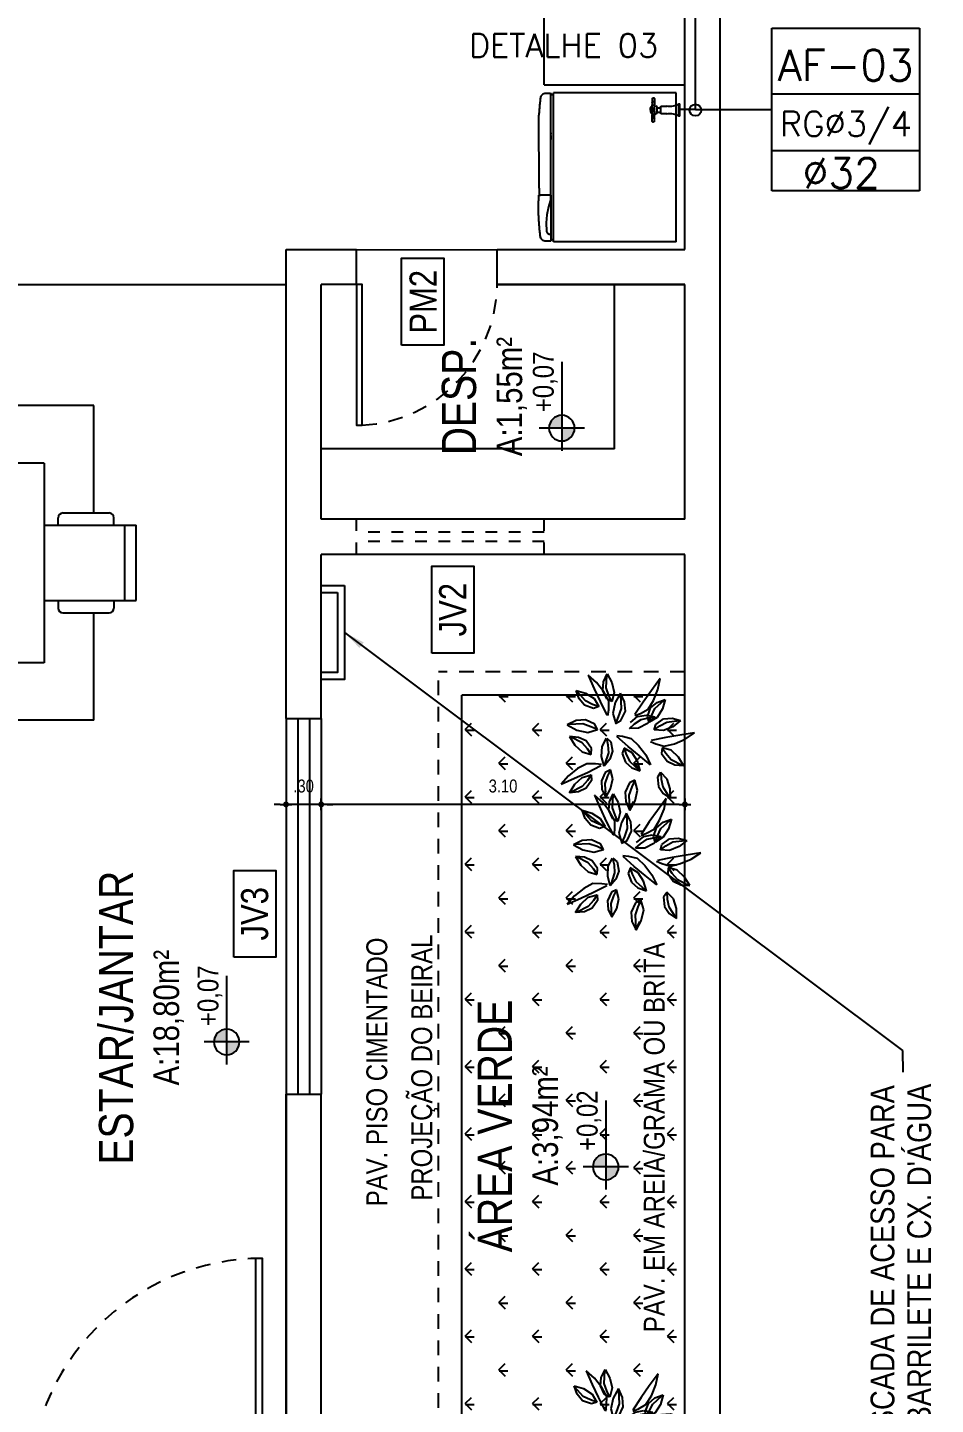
# Model space of a CAD drawing. Header units: millimetres. Extents: x 3923 to 4007, y 744 to 863.
# Drawn here: x 3942.11 to 3949.85, y 838.17 to 849.91 of the extents above; entities that cross this region are included whole.
import ezdxf
from ezdxf.enums import TextEntityAlignment as Align

# ---------------------------------------------------------------- set-up
doc = ezdxf.new("R2010")
doc.units = ezdxf.units.MM
doc.linetypes.add('HIDDEN2', pattern=[0.1875, 0.125, -0.0625])
for name, color, linetype in [('-HIDRO', 8, 'Continuous'), ('A-PEN-B', 5, 'Continuous'), ('AF', 5, 'Continuous'), ('COTA', 7, 'Continuous'), ('COTAS01', 7, 'Continuous'), ('Diametro', 2, 'Continuous'), ('DIVERSOS', 1, 'Continuous'), ('E-txt-g', 3, 'Continuous'), ('HIDRO 01', 4, 'Continuous'), ('LAY-OUT03', 6, 'Continuous'), ('LAY-OUT04', 4, 'Continuous'), ('Prumadas_L', 1, 'Continuous'), ('Prumadas_Q', 3, 'Continuous'), ('Prumadas_T', 2, 'Continuous')]:
    doc.layers.add(name, color=color, linetype=linetype)
doc.layers.add('E-Txt-W', color=7, linetype='Continuous', lineweight=20)
doc.styles.add('F2', font='ARIALN.TTF')
doc.styles.add('REG60', font='romans.shx', dxfattribs={"width": 0.8, "height": 0.15})
doc.styles.add('REG80', font='romans.shx', dxfattribs={"width": 0.8, "height": 0.2})
doc.styles.add('ROMANS', font='romans__.ttf', dxfattribs={"height": 0.1})
doc.styles.get("Standard").update_dxf_attribs({"font": 'arial.ttf'})
doc.dimstyles.new('ARQUITETURA', dxfattribs={"dimtxt": 0.11, "dimasz": 0.05, "dimexe": 0.1, "dimexo": 0, "dimgap": 0.1, "dimtad": 1, "dimzin": 5, "dimdsep": 46, "dimtxsty": 'F2', "dimblk": 'COTA', "dimcen": 0, "dimse1": 1, "dimse2": 1, "dimadec": 0, "dimazin": 0, "dimtfac": 2, "dimtix": 1, "dimtmove": 2, "dimatfit": 3, "dimldrblk": 'COTA', "dimfxl": 1, "dimtolj": 1, "dimtzin": 5, "dimarcsym": 0})
doc.dimstyles.get("Standard").update_dxf_attribs({"dimtxt": 0.18, "dimasz": 0.18, "dimexe": 0.18, "dimexo": 0.0625, "dimgap": 0.09, "dimtad": 0, "dimtih": 1, "dimtoh": 1, "dimdec": 4, "dimzin": 0, "dimdsep": 46, "dimtxsty": 'Standard', "dimcen": 0.09, "dimadec": 0, "dimazin": 0, "dimtfac": 1, "dimtdec": 4, "dimtofl": 0, "dimtmove": 0, "dimatfit": 3, "dimfxl": 1, "dimtolj": 1, "dimtzin": 0, "dimarcsym": 0})

# ---------------------------------------------------------------- blocks, each defined once
blk = doc.blocks.new('TXT-AMB75')
at = {"layer": 'E-txt-g', "style": 'REG80', "width": 0.8, "flags": 8}
blk.add_attdef('TXT', text='', height=0.2, dxfattribs=at).set_placement((0.0055, 0.2964), align=Align.CENTER)
at = {"layer": 'E-Txt-W', "style": 'REG60', "width": 0.8, "flags": 8}
blk.add_attdef('TXT', text='', height=0.15, dxfattribs=at).set_placement((0.0055, 0.0271), align=Align.CENTER)
blk = doc.blocks.new('GELAD-VS')
at = {"color": 8}
blk.add_line((-0.0958, -0.3127), (-0.0958, -0.3151), dxfattribs=at)
for points in [[(-0.2946, 0.2704), (0.3404, 0.2704)], [(-0.2946, 0.2704), (-0.2946, -0.2524)], [(0.3404, 0.2704), (0.3404, -0.2524)], [(-0.2946, -0.2524), (0.3404, -0.2524)], [(-0.2919, -0.2667), (-0.2919, -0.2864), (-0.2915, -0.2903), (-0.2907, -0.2942), (-0.2888, -0.2977), (-0.2861, -0.3011), (-0.2834, -0.3042), (-0.2799, -0.3062), (-0.276, -0.3077), (-0.2722, -0.3089), (-0.2687, -0.3093), (-0.2652, -0.3096), (-0.2613, -0.31), (-0.2578, -0.3104), (-0.254, -0.3108), (-0.2505, -0.3112), (-0.247, -0.3116), (-0.2432, -0.312), (-0.2397, -0.3124), (-0.2358, -0.3127), (-0.2323, -0.3131), (-0.2285, -0.3131), (-0.225, -0.3135), (-0.2211, -0.3139), (-0.2176, -0.3143), (-0.2138, -0.3147), (-0.2103, -0.3147), (-0.2064, -0.3151), (-0.2029, -0.3151), (-0.1991, -0.3154), (-0.1956, -0.3154), (-0.1917, -0.3158), (-0.1882, -0.3158), (-0.1844, -0.3158), (-0.1809, -0.3162), (-0.177, -0.3162), (-0.1735, -0.3162), (-0.1697, -0.3166), (-0.1662, -0.3166), (-0.1623, -0.3166), (-0.1588, -0.3166), (-0.155, -0.3166), (-0.1515, -0.3166), (-0.1476, -0.3166), (-0.1442, -0.3166), (-0.1403, -0.3166), (-0.1368, -0.3166), (-0.1329, -0.3166), (-0.1295, -0.3162), (-0.1256, -0.3162), (-0.1221, -0.3162), (-0.1182, -0.3158), (-0.1148, -0.3158), (-0.1109, -0.3158), (-0.1074, -0.3154), (-0.1039, -0.3154), (-0.1001, -0.3151), (-0.0958, -0.3151)], [(-0.2899, -0.2648), (-0.2899, -0.2648), (-0.2899, -0.2648), (-0.2899, -0.2648), (-0.2899, -0.2648), (-0.2899, -0.2648), (-0.2899, -0.2648), (-0.2907, -0.2648), (-0.2911, -0.2652), (-0.2915, -0.2659), (-0.2915, -0.2663), (-0.2915, -0.2663), (-0.2915, -0.2663), (-0.2915, -0.2663), (-0.2915, -0.2663), (-0.2915, -0.2667)], [(-0.1237, -0.2648), (-0.2899, -0.2648)], [(-0.2861, -0.2524), (-0.2861, -0.2648)], [(-0.2636, -0.2648), (-0.2636, -0.2648), (-0.2636, -0.2648), (-0.2636, -0.2648), (-0.2636, -0.2648), (-0.2636, -0.2648), (-0.2636, -0.2648), (-0.2636, -0.2648), (-0.2636, -0.2648)], [(-0.2617, -0.2667), (-0.2617, -0.2663), (-0.2621, -0.2663), (-0.2621, -0.2659), (-0.2621, -0.2659), (-0.2625, -0.2656), (-0.2625, -0.2656), (-0.2625, -0.2652), (-0.2629, -0.2652), (-0.2633, -0.2648), (-0.2633, -0.2648), (-0.2636, -0.2648), (-0.2636, -0.2648)], [(-0.2617, -0.2667), (-0.2617, -0.2687)], [(-0.249, -0.2826), (-0.2513, -0.2822), (-0.254, -0.2814), (-0.2563, -0.2799), (-0.2582, -0.2779), (-0.2598, -0.276), (-0.2609, -0.2737), (-0.2617, -0.271), (-0.2617, -0.2687)], [(-0.1124, -0.2648), (-0.1457, -0.2748), (-0.1797, -0.281), (-0.2145, -0.2837), (-0.249, -0.2826)], [(-0.1237, -0.2648), (-0.1221, -0.2648), (-0.1209, -0.2648), (-0.1194, -0.2648), (-0.119, -0.2648), (-0.1182, -0.2648)], [(-0.1209, -0.2648), (-0.1221, -0.2648)], [(-0.1182, -0.2648), (-0.1182, -0.2648)], [(-0.1124, -0.2648), (-0.1128, -0.2648), (-0.1128, -0.2648), (-0.1132, -0.2648), (-0.1136, -0.2648), (-0.114, -0.2648), (-0.1144, -0.2648), (-0.1148, -0.2648), (-0.1155, -0.2648), (-0.1163, -0.2648), (-0.1171, -0.2648), (-0.1182, -0.2648), (-0.1182, -0.2648)], [(-0.1182, -0.2648), (-0.1182, -0.2648)], [(-0.1124, -0.2648), (-0.0958, -0.2648)], [(-0.0966, -0.2648), (-0.1124, -0.2648), (-0.1124, -0.2648), (-0.1124, -0.2648), (-0.1124, -0.2648), (-0.1124, -0.2648)], [(-0.0966, -0.2648), (-0.0966, -0.2648), (-0.0966, -0.2648), (-0.0966, -0.2648), (-0.0966, -0.2648), (-0.0966, -0.2648), (-0.0966, -0.2648), (-0.0966, -0.2648), (-0.0966, -0.2648), (-0.0966, -0.2648), (-0.0966, -0.2648), (-0.0966, -0.2648), (-0.0966, -0.2648)], [(-0.0958, -0.2648), (0.3404, -0.2648)], [(-0.0958, -0.2648), (-0.0958, -0.2648), (-0.0958, -0.2648), (-0.0958, -0.2648), (-0.0958, -0.2659)], [(-0.0958, -0.2648), (-0.0958, -0.2659)], [(-0.0958, -0.2648), (-0.0958, -0.3093)], [(-0.0958, -0.2648), (-0.0958, -0.3139), (-0.0958, -0.3093)], [(-0.0958, -0.2659), (-0.0958, -0.3081)], [(-0.0958, -0.2675), (-0.0958, -0.2667)], [(-0.0656, -0.2648), (-0.0656, -0.2648), (-0.0656, -0.2648), (-0.0656, -0.2648), (-0.0656, -0.2648), (-0.0656, -0.2648), (-0.0656, -0.2648), (-0.0656, -0.2648), (-0.0656, -0.2648), (-0.0656, -0.2648), (-0.0656, -0.2648), (-0.0656, -0.2648), (-0.0656, -0.2648), (-0.0656, -0.2648), (-0.0656, -0.2648), (-0.0656, -0.2648), (-0.0656, -0.2648), (-0.0656, -0.2648), (-0.0656, -0.2648), (-0.0656, -0.2648), (-0.0656, -0.2648)], [(0.1583, -0.2648), (0.1416, -0.2648)], [(0.1424, -0.2648), (0.1583, -0.2648), (0.1583, -0.2648), (0.1583, -0.2648), (0.1583, -0.2648), (0.1583, -0.2648)], [(0.1583, -0.2648), (0.1583, -0.2648), (0.1587, -0.2648), (0.1587, -0.2648), (0.1594, -0.2648), (0.1598, -0.2648), (0.1602, -0.2648), (0.1606, -0.2648), (0.1614, -0.2648), (0.1621, -0.2648), (0.1629, -0.2648), (0.1637, -0.2648), (0.1641, -0.2648)], [(0.1641, -0.2648), (0.1641, -0.2648)], [(0.1641, -0.2648), (0.1641, -0.2648)], [(0.1691, -0.2648), (0.1679, -0.2648), (0.1668, -0.2648), (0.1652, -0.2648), (0.1648, -0.2648), (0.1641, -0.2648)], [(0.1668, -0.2648), (0.1679, -0.2648)], [(0.1691, -0.2648), (0.3358, -0.2648)], [(0.3095, -0.2648), (0.3095, -0.2648), (0.3095, -0.2648), (0.3095, -0.2648), (0.3095, -0.2648), (0.3095, -0.2648), (0.3095, -0.2648)], [(0.3377, -0.2864), (0.3373, -0.2903), (0.3362, -0.2942), (0.3346, -0.2977), (0.3319, -0.3011), (0.3288, -0.3042), (0.3253, -0.3062), (0.3219, -0.3077), (0.318, -0.3089)], [(0.3319, -0.2524), (0.3319, -0.2648)], [(0.3377, -0.2663), (0.3377, -0.2663), (0.3377, -0.2663), (0.3377, -0.2663), (0.3377, -0.2663), (0.3377, -0.2663), (0.3377, -0.2663), (0.3377, -0.2659), (0.3373, -0.2652), (0.3365, -0.2648), (0.3362, -0.2648), (0.3362, -0.2648), (0.3362, -0.2648), (0.3362, -0.2648), (0.3362, -0.2648), (0.3362, -0.2648)], [(0.3377, -0.2667), (0.3377, -0.2864)], [(-0.0958, -0.3081), (-0.0958, -0.3081), (-0.0958, -0.3085)], [(-0.0958, -0.3112), (-0.0958, -0.3108), (-0.0958, -0.3108), (-0.0958, -0.3108), (-0.0958, -0.3108), (-0.0958, -0.3104), (-0.0958, -0.3104), (-0.0958, -0.31), (-0.0958, -0.31), (-0.0958, -0.31), (-0.0958, -0.3096), (-0.0958, -0.3093), (-0.0958, -0.3089), (-0.0958, -0.3089), (-0.0958, -0.3085), (-0.0958, -0.3081)], [(-0.0958, -0.3093), (-0.0958, -0.3096)], [(-0.0958, -0.31), (-0.0958, -0.3108)], [(-0.0958, -0.3108), (-0.0958, -0.3112)], [(-0.0958, -0.3112), (-0.0958, -0.3139)], [(-0.0958, -0.312), (-0.0958, -0.3124)], [(-0.0958, -0.3127), (-0.0958, -0.3131)], [(-0.0796, -0.3143), (-0.0838, -0.3143), (-0.0958, -0.3139), (-0.0958, -0.3139)], [(-0.066, -0.3143), (-0.0711, -0.3143), (-0.0796, -0.3143)], [(-0.066, -0.3143), (0.245, -0.3154)], [(0.2194, -0.3162), (0.2194, -0.3162)], [(0.2267, -0.3162), (0.2267, -0.3162)], [(0.318, -0.3089), (0.3145, -0.3093), (0.311, -0.3096), (0.3072, -0.31), (0.3037, -0.3104), (0.2998, -0.3108), (0.2963, -0.3112), (0.2925, -0.3116), (0.289, -0.312), (0.2855, -0.3124), (0.2816, -0.3127), (0.2782, -0.3131), (0.2743, -0.3131), (0.2704, -0.3135), (0.2669, -0.3139), (0.2631, -0.3143), (0.2596, -0.3147), (0.2561, -0.3147), (0.2522, -0.3151), (0.2488, -0.3151), (0.245, -0.3154)]]:
    blk.add_lwpolyline(points, dxfattribs=at)
blk = doc.blocks.new('A$C118B4C87')
at = {"layer": 'COTAS01', "color": 8}
for p, q in [((0.7174, 1.4873), (0.1807, 1.4873)), ((0.1807, 1.0295), (0.1807, 1.4873)), ((1.4597, 1.4873), (1.1428, 1.4873)), ((2.4036, 1.4873), (1.8851, 1.4873)), ((2.4036, 1.0295), (2.4036, 1.4873)), ((0.1807, 0.1462), (0.1807, 0.604)), ((2.4036, 0.1462), (2.4036, 0.604)), ((0.7174, 0.1462), (0.1807, 0.1462)), ((1.4597, 0.1462), (1.1428, 0.1462)), ((2.4036, 0.1462), (1.8851, 0.1462))]:
    blk.add_line(p, q, dxfattribs=at)
blk.add_arc((1.1228, 0.1146), 0.02, 270, 0, dxfattribs=at)
at = {"layer": 'LAY-OUT03', "color": 8}
for p, q in [((0.77, 1.6335), (1.0902, 1.6335)), ((0.77, 1.2421), (0.77, 1.6335)), ((0.77, 1.5853), (1.0902, 1.5853)), ((1.0902, 1.2421), (1.0902, 1.6335)), ((1.8325, 1.6335), (1.5123, 1.6335)), ((1.5123, 1.2421), (1.5123, 1.6335)), ((1.8325, 1.5853), (1.5123, 1.5853)), ((1.8325, 1.2421), (1.8325, 1.6335)), ((0.77, 1.5389), (0.7374, 1.5389)), ((1.0902, 1.5389), (1.1228, 1.5389)), ((1.5123, 1.5389), (1.4797, 1.5389)), ((1.8325, 1.5389), (1.8651, 1.5389)), ((0.7174, 1.3214), (0.7174, 1.5188)), ((1.1428, 1.3214), (1.1428, 1.5188)), ((1.4597, 1.3214), (1.4597, 1.5188)), ((1.8851, 1.3214), (1.8851, 1.5188)), ((0.77, 1.3014), (0.7374, 1.3014)), ((1.0902, 1.3014), (1.1228, 1.3014)), ((1.5123, 1.3014), (1.4797, 1.3014)), ((1.8325, 1.3014), (1.8651, 1.3014)), ((0.0946, 0.9769), (0.0946, 1.0094)), ((0.3121, 1.0295), (0.1146, 1.0295)), ((0.3321, 0.9769), (0.3321, 1.0094)), ((2.2521, 0.9769), (2.2521, 1.0094)), ((2.2721, 1.0295), (2.4696, 1.0295)), ((2.4896, 0.9769), (2.4896, 1.0094)), ((0, 0.6566), (0, 0.9769)), ((0.3914, 0.9769), (0, 0.9769)), ((0.0481, 0.6566), (0.0481, 0.9769)), ((2.1928, 0.9769), (2.5842, 0.9769)), ((2.5361, 0.6566), (2.5361, 0.9769)), ((2.5842, 0.6566), (2.5842, 0.9769)), ((0.3914, 0.6566), (0, 0.6566)), ((0.0946, 0.6566), (0.0946, 0.624)), ((0.3321, 0.6566), (0.3321, 0.624)), ((2.1928, 0.6566), (2.5842, 0.6566)), ((2.2521, 0.6566), (2.2521, 0.624)), ((2.4896, 0.6566), (2.4896, 0.624)), ((0.3121, 0.604), (0.1146, 0.604)), ((2.2721, 0.604), (2.4696, 0.604)), ((0.77, 0.3914), (0.77, 0)), ((1.0902, 0.3914), (1.0902, 0)), ((1.5123, 0.3914), (1.5123, 0)), ((1.8325, 0.3914), (1.8325, 0)), ((0.7174, 0.3121), (0.7174, 0.1146)), ((0.77, 0.3321), (0.7374, 0.3321)), ((1.0902, 0.3321), (1.1228, 0.3321)), ((1.1428, 0.3121), (1.1428, 0.1146)), ((1.4597, 0.3121), (1.4597, 0.1146)), ((1.5123, 0.3321), (1.4797, 0.3321)), ((1.8325, 0.3321), (1.8651, 0.3321)), ((1.8851, 0.3121), (1.8851, 0.1146)), ((0.77, 0.0946), (0.7374, 0.0946)), ((1.0902, 0.0946), (1.1228, 0.0946)), ((1.5123, 0.0946), (1.4797, 0.0946)), ((1.8325, 0.0946), (1.8651, 0.0946)), ((0.77, 0.0481), (1.0902, 0.0481)), ((0.77, 0), (1.0902, 0)), ((1.8325, 0.0481), (1.5123, 0.0481)), ((1.8325, 0), (1.5123, 0))]:
    blk.add_line(p, q, dxfattribs=at)
for centre, start, end in [((0.7374, 1.5188), 90, 180), ((1.1228, 1.5188), 360, 90), ((1.4797, 1.5188), 90, 180), ((1.8651, 1.5188), 360, 90), ((0.7374, 1.3214), 180, 270), ((1.1228, 1.3214), 270, 0), ((1.4797, 1.3214), 180, 270), ((1.8651, 1.3214), 270, 0), ((0.1146, 1.0094), 90, 180), ((0.3121, 1.0094), 0, 90), ((2.2721, 1.0094), 90, 180), ((2.4696, 1.0094), 0, 90), ((0.1146, 0.624), 180, 270), ((0.3121, 0.624), 270, 360), ((2.2721, 0.624), 180, 270), ((2.4696, 0.624), 270, 360), ((0.7374, 0.3121), 90, 180), ((1.1228, 0.3121), 0, 90), ((1.4797, 0.3121), 90, 180), ((1.8651, 0.3121), 0, 90), ((0.7374, 0.1146), 180, 270), ((1.4797, 0.1146), 180, 270), ((1.8651, 0.1146), 270, 0)]:
    blk.add_arc(centre, 0.02, start, end, dxfattribs=at)
at = {"layer": 'LAY-OUT04', "color": 8}
for p, q in [((0.3914, 1.2421), (0.3914, 0.3914)), ((2.1928, 1.2421), (0.3914, 1.2421)), ((2.1928, 1.2421), (2.1928, 0.3914)), ((2.1928, 0.3914), (0.3914, 0.3914))]:
    blk.add_line(p, q, dxfattribs=at)
blk = doc.blocks.new('NIVEL')
at = {"layer": 'DIVERSOS'}
h = blk.add_hatch(color=7, dxfattribs=at)
h.paths.add_polyline_path([(0, 0.137, 0.414214), (-0.137, 0), (0, 0)])
h.paths.add_polyline_path([(0, 0), (0, -0.137, 0.414214), (0.137, 0)])
at = {"layer": 'DIVERSOS', "color": 7}
for p, q in [((0, 0.242), (0, -0.242)), ((0.709, 0), (-0.242, 0))]:
    blk.add_line(p, q, dxfattribs=at)
blk.add_circle((0, 0), 0.137, dxfattribs=at)
blk = doc.blocks.new('COTA')
at = {"layer": 'COTA'}
for p, q in [((-1, 0), (1, 0)), ((0, 1), (0, -1))]:
    blk.add_line(p, q, dxfattribs=at)
at = {"layer": 'COTA', "const_width": 0.5}
blk.add_lwpolyline([(-0.25, 0, 1), (0.25, 0, 1)], format="xyb", close=True, dxfattribs=at)
blk = doc.blocks.new('*D1339')
at = {"layer": '-HIDRO', "color": 0, "lineweight": -2}
blk.add_line((3947.659, 843.284), (3944.659, 843.284), dxfattribs=at)
at = {"layer": '-HIDRO', "color": 0, "lineweight": -2, "xscale": 0.05, "yscale": 0.05, "zscale": 0.05, "rotation": 180}
blk.add_blockref('COTA', (3944.609, 843.284), dxfattribs=at)
at = {"layer": '-HIDRO', "color": 0, "lineweight": -2, "xscale": 0.05, "yscale": 0.05, "zscale": 0.05}
blk.add_blockref('COTA', (3947.709, 843.284), dxfattribs=at)
at = {"layer": '-HIDRO', "color": 0, "insert": (3946.159, 843.44), "char_height": 0.11, "attachment_point": 5, "style": 'F2'}
blk.add_mtext('\\A1;3.10', dxfattribs=at)
blk = doc.blocks.new('*D1340')
at = {"layer": '-HIDRO', "color": 0, "lineweight": -2}
for p, q in [((3944.259, 843.284), (3944.209, 843.284)), ((3944.609, 843.284), (3944.309, 843.284)), ((3944.659, 843.284), (3944.709, 843.284))]:
    blk.add_line(p, q, dxfattribs=at)
at = {"layer": '-HIDRO', "color": 0, "lineweight": -2, "xscale": 0.05, "yscale": 0.05, "zscale": 0.05}
blk.add_blockref('COTA', (3944.309, 843.284), dxfattribs=at)
at = {"layer": '-HIDRO', "color": 0, "lineweight": -2, "xscale": 0.05, "yscale": 0.05, "zscale": 0.05, "rotation": 180}
blk.add_blockref('COTA', (3944.609, 843.284), dxfattribs=at)
at = {"layer": '-HIDRO', "color": 0, "insert": (3944.459, 843.44), "char_height": 0.11, "attachment_point": 5, "style": 'F2'}
blk.add_mtext('\\A1;.30', dxfattribs=at)
blk = doc.blocks.new('arb-pl48')
at = {"color": 8}
for p, q in [((0.059, 0.55), (0.01, 0.624)), ((0.01, 0.624), (0.028, 0.508)), ((0.095, 0.465), (0.059, 0.55)), ((-0.106, 0.447), (-0.088, 0.514)), ((-0.1, 0.379), (-0.106, 0.447)), ((-0.088, 0.514), (-0.039, 0.453)), ((-0.076, 0.404), (-0.088, 0.502)), ((-0.039, 0.453), (-0.008, 0.379)), ((0.028, 0.508), (0.047, 0.398)), ((0.114, 0.385), (0.095, 0.465)), ((0.147, 0.438), (0.127, 0.367)), ((0.201, 0.497), (0.147, 0.438)), ((0.171, 0.397), (0.219, 0.438)), ((0.268, 0.537), (0.201, 0.497)), ((0.219, 0.438), (0.264, 0.526)), ((0.233, 0.407), (0.262, 0.468)), ((0.262, 0.468), (0.268, 0.537)), ((-0.334, 0.335), (-0.42, 0.352)), ((-0.42, 0.352), (-0.325, 0.283)), ((-0.247, 0.3), (-0.334, 0.335)), ((-0.231, 0.328), (-0.255, 0.393)), ((-0.255, 0.393), (-0.18, 0.371)), ((-0.182, 0.31), (-0.248, 0.383)), ((-0.188, 0.276), (-0.231, 0.328)), ((-0.18, 0.371), (-0.113, 0.329)), ((-0.113, 0.329), (-0.075, 0.266)), ((-0.057, 0.318), (-0.1, 0.379)), ((-0.045, 0.349), (-0.076, 0.404)), ((-0.014, 0.306), (-0.045, 0.349)), ((-0.008, 0.379), (-0.014, 0.306)), ((0.047, 0.398), (0.071, 0.282)), ((0.095, 0.318), (0.114, 0.385)), ((0.127, 0.367), (0.171, 0.397)), ((0.128, 0.367), (0.172, 0.364)), ((0.172, 0.364), (0.233, 0.407)), ((0.374, 0.408), (0.321, 0.357)), ((0.321, 0.357), (0.375, 0.36)), ((0.322, 0.356), (0.359, 0.331)), ((0.359, 0.331), (0.433, 0.338)), ((0.45, 0.432), (0.374, 0.408)), ((0.375, 0.36), (0.436, 0.372)), ((0.433, 0.338), (0.489, 0.376)), ((0.436, 0.372), (0.519, 0.426)), ((0.528, 0.434), (0.45, 0.432)), ((0.489, 0.376), (0.528, 0.434)), ((-0.325, 0.283), (-0.234, 0.218)), ((-0.178, 0.257), (-0.247, 0.3)), ((-0.234, 0.218), (-0.135, 0.153)), ((-0.118, 0.251), (-0.188, 0.276)), ((-0.125, 0.283), (-0.182, 0.31)), ((-0.144, 0.197), (-0.178, 0.257)), ((-0.131, 0.241), (-0.118, 0.309)), ((-0.119, 0.174), (-0.131, 0.241)), ((-0.075, 0.266), (-0.125, 0.283)), ((-0.118, 0.309), (-0.064, 0.253)), ((-0.076, 0.265), (-0.118, 0.251)), ((-0.097, 0.201), (-0.117, 0.297)), ((-0.064, 0.253), (-0.028, 0.182)), ((-0.015, 0.306), (-0.057, 0.318)), ((0.077, 0.276), (0.095, 0.318)), ((0.109, 0.182), (0.184, 0.238)), ((0.184, 0.238), (0.262, 0.277)), ((0.262, 0.277), (0.189, 0.186)), ((-0.127, 0.153), (-0.144, 0.197)), ((-0.071, 0.117), (-0.119, 0.174)), ((-0.062, 0.149), (-0.097, 0.201)), ((-0.026, 0.109), (-0.062, 0.149)), ((-0.028, 0.182), (-0.026, 0.109)), ((0.036, 0.055), (0.053, 0.123)), ((0.053, 0.123), (0.109, 0.182)), ((0.189, 0.186), (0.118, 0.1)), ((0.167, 0.13), (0.129, 0.067)), ((0.234, 0.173), (0.167, 0.13)), ((0.179, 0.084), (0.236, 0.112)), ((0.309, 0.195), (0.234, 0.173)), ((0.236, 0.112), (0.302, 0.185)), ((0.242, 0.078), (0.286, 0.129)), ((0.286, 0.129), (0.309, 0.195)), ((0.461, 0.174), (0.382, 0.152)), ((0.382, 0.153), (0.404, 0.109)), ((0.382, 0.152), (0.435, 0.128)), ((0.404, 0.109), (0.478, 0.075)), ((0.435, 0.128), (0.5, 0.106)), ((0.546, 0.155), (0.461, 0.174)), ((0.5, 0.106), (0.608, 0.111)), ((0.621, 0.114), (0.546, 0.155)), ((0.621, 0.111), (0.552, 0.143)), ((0.552, 0.081), (0.621, 0.114)), ((-0.235, 0.072), (-0.304, 0.039)), ((-0.304, 0.039), (-0.229, -0.002)), ((-0.183, 0.047), (-0.291, 0.042)), ((-0.161, 0.078), (-0.235, 0.072)), ((-0.118, 0.024), (-0.183, 0.047)), ((-0.087, 0.043), (-0.161, 0.078)), ((-0.144, -0.021), (-0.065, 0.001)), ((-0.065, 0.001), (-0.118, 0.024)), ((-0.065, -0.001), (-0.087, 0.043)), ((0.03, 0.009), (0.036, 0.055)), ((0.118, 0.1), (0.039, 0.011)), ((0.129, 0.067), (0.179, 0.084)), ((0.13, 0.067), (0.172, 0.052)), ((0.172, 0.052), (0.242, 0.078)), ((0.478, 0.075), (0.552, 0.081)), ((-0.456, -0.066), (-0.387, -0.028)), ((-0.393, -0.096), (-0.456, -0.066)), ((-0.345, -0.073), (-0.444, -0.068)), ((-0.326, -0.101), (-0.393, -0.096)), ((-0.387, -0.028), (-0.31, -0.011)), ((-0.314, -0.092), (-0.387, -0.149)), ((-0.286, -0.052), (-0.345, -0.073)), ((-0.258, -0.07), (-0.326, -0.101)), ((-0.242, -0.053), (-0.314, -0.092)), ((-0.31, -0.011), (-0.238, -0.029)), ((-0.238, -0.029), (-0.286, -0.052)), ((-0.238, -0.03), (-0.258, -0.07)), ((-0.173, -0.054), (-0.242, -0.053)), ((-0.237, -0.121), (-0.131, -0.068)), ((-0.229, -0.002), (-0.144, -0.021)), ((-0.127, -0.06), (-0.173, -0.054)), ((0.052, -0.07), (0.081, -0.036)), ((0.052, -0.071), (0.104, -0.06)), ((0.116, -0.106), (0.052, -0.071)), ((0.081, -0.036), (0.155, -0.023)), ((0.104, -0.06), (0.167, -0.056)), ((0.195, -0.11), (0.116, -0.106)), ((0.155, -0.023), (0.218, -0.046)), ((0.167, -0.056), (0.26, -0.086)), ((0.271, -0.091), (0.195, -0.11)), ((0.218, -0.046), (0.271, -0.091)), ((0.373, -0.022), (0.301, -0.04)), ((0.301, -0.04), (0.349, -0.063)), ((0.302, -0.041), (0.321, -0.081)), ((0.321, -0.081), (0.389, -0.112)), ((0.349, -0.063), (0.409, -0.084)), ((0.45, -0.039), (0.373, -0.022)), ((0.389, -0.112), (0.456, -0.107)), ((0.409, -0.084), (0.507, -0.079)), ((0.519, -0.077), (0.45, -0.039)), ((0.456, -0.107), (0.519, -0.077)), ((-0.387, -0.149), (-0.445, -0.215)), ((-0.445, -0.215), (-0.338, -0.168)), ((-0.338, -0.168), (-0.237, -0.121)), ((-0.304, -0.236), (-0.261, -0.169)), ((-0.261, -0.169), (-0.198, -0.131)), ((-0.215, -0.181), (-0.243, -0.238)), ((-0.198, -0.131), (-0.215, -0.181)), ((-0.183, -0.174), (-0.209, -0.244)), ((-0.198, -0.132), (-0.183, -0.174)), ((-0.059, -0.163), (-0.093, -0.238)), ((-0.039, -0.194), (-0.062, -0.259)), ((-0.015, -0.142), (-0.059, -0.163)), ((-0.016, -0.142), (-0.039, -0.194)), ((0.006, -0.22), (-0.016, -0.142)), ((0.134, -0.19), (0.073, -0.232)), ((0.179, -0.193), (0.134, -0.19)), ((0.18, -0.193), (0.136, -0.222)), ((0.16, -0.264), (0.18, -0.193)), ((0.254, -0.157), (0.253, -0.227)), ((0.26, -0.111), (0.254, -0.157)), ((0.321, -0.221), (0.268, -0.116)), ((0.361, -0.264), (0.341, -0.193)), ((0.341, -0.193), (0.385, -0.222)), ((0.342, -0.193), (0.386, -0.19)), ((0.386, -0.19), (0.447, -0.232)), ((-0.326, -0.311), (-0.304, -0.236)), ((-0.26, -0.287), (-0.326, -0.311)), ((-0.243, -0.238), (-0.316, -0.304)), ((-0.209, -0.244), (-0.26, -0.287)), ((-0.093, -0.238), (-0.087, -0.311)), ((-0.087, -0.311), (-0.054, -0.381)), ((-0.062, -0.259), (-0.057, -0.368)), ((-0.054, -0.381), (-0.013, -0.305)), ((-0.013, -0.305), (0.006, -0.22)), ((0.045, -0.293), (0.039, -0.363)), ((0.039, -0.363), (0.106, -0.322)), ((0.088, -0.264), (0.043, -0.351)), ((0.073, -0.232), (0.045, -0.293)), ((0.136, -0.222), (0.088, -0.264)), ((0.106, -0.322), (0.16, -0.264)), ((0.253, -0.227), (0.292, -0.299)), ((0.292, -0.299), (0.349, -0.372)), ((0.368, -0.323), (0.321, -0.221)), ((0.415, -0.322), (0.361, -0.264)), ((0.415, -0.43), (0.368, -0.323)), ((0.385, -0.222), (0.433, -0.264)), ((0.482, -0.363), (0.415, -0.322)), ((0.433, -0.264), (0.477, -0.351)), ((0.447, -0.232), (0.476, -0.293)), ((0.476, -0.293), (0.482, -0.363)), ((0.349, -0.372), (0.415, -0.43))]:
    blk.add_line(p, q, dxfattribs=at)

msp = doc.modelspace()

# ---------------------------------------------------------------- hatches: boundary and pattern name
at = {"layer": '-HIDRO'}
h = msp.add_hatch(dxfattribs=at)
h.set_pattern_fill('GRASS', color=256, scale=0.016, angle=270, style=0)
h.set_pattern_definition([(360, (5878.38723, -8757.9101), (0.287368, 0.287368), [0.0762, -0.498536]), (315, (5878.38723, -8757.9101), (0.287368196, 0.287368196), [0.0762, -0.3302]), (45, (5878.38723, -8757.9101), (-0.287368196, 0.287368196), [0.0762, -0.3302])])
h.paths.add_polyline_path([(3945.809, 835.915), (3945.809, 844.215), (3947.709, 844.215), (3947.709, 835.915)])
h.paths.add_polyline_path([(3946.326, 839.375), (3946.326, 841.711), (3945.775, 841.711), (3945.775, 839.375)], flags=9)
h.paths.add_polyline_path([(3946.736, 839.969), (3946.736, 841.117), (3946.341, 841.117), (3946.341, 839.969)], flags=24)
edge = h.paths.add_edge_path(flags=16)
edge.add_line((3947.035, 840.759), (3947.035, 840.001))
edge = h.paths.add_edge_path(flags=16)
edge.add_arc((3947.035, 840.194), 0.11, 90, 450)
edge = h.paths.add_edge_path(flags=16)
edge.add_line((3947.227, 840.194), (3946.842, 840.194))
h.paths.add_polyline_path([(3946.468, 843.2), (3945.867, 843.2), (3945.867, 842.742), (3946.468, 842.742)], flags=24)
h.paths.add_polyline_path([(3947.586, 838.74), (3947.586, 842.155), (3947.31, 842.155), (3947.31, 838.74)], flags=24)
h.paths.add_polyline_path([(3947.054, 840.276), (3947.054, 840.9), (3946.733, 840.9), (3946.733, 840.276)], flags=24)

# ---------------------------------------------------------------- linework, layer by layer
at = {"layer": '-HIDRO', "ltscale": 0.5}
for p, q in [((3948.009, 809.915), (3948.009, 859.915)), ((3947.709, 848.015), (3947.709, 853.615)), ((3944.309, 845.215), (3944.309, 848.015)), ((3944.309, 848.015), (3944.909, 848.015)), ((3944.309, 844.015), (3944.309, 848.015)), ((3944.909, 847.715), (3944.909, 848.015)), ((3946.109, 848.015), (3947.709, 848.015)), ((3946.109, 847.715), (3946.109, 848.015)), ((3944.609, 845.715), (3944.609, 847.715)), ((3944.909, 847.715), (3944.609, 847.715)), ((3946.109, 847.715), (3947.709, 847.715)), ((3947.709, 847.715), (3946.109, 847.715)), ((3947.109, 846.315), (3947.109, 847.715)), ((3947.709, 845.715), (3947.709, 847.715)), ((3947.109, 846.315), (3944.609, 846.315)), ((3947.709, 845.715), (3944.609, 845.715)), ((3944.609, 844.015), (3944.609, 845.415)), ((3947.709, 845.415), (3944.609, 845.415)), ((3947.709, 811.215), (3947.709, 845.415)), ((3945.809, 835.915), (3945.809, 844.215)), ((3947.709, 844.215), (3945.809, 844.215)), ((3944.309, 844.015), (3944.609, 844.015)), ((3944.309, 837.415), (3944.309, 840.815)), ((3944.309, 840.815), (3944.309, 837.415)), ((3944.309, 840.815), (3944.609, 840.815)), ((3944.609, 837.115), (3944.609, 840.815))]:
    msp.add_line(p, q, dxfattribs=at)
at = {"layer": '-HIDRO'}
for p, q in [((3946.509, 849.416), (3946.509, 852.042)), ((3946.509, 849.416), (3947.709, 849.416)), ((3944.909, 848.015), (3946.109, 848.011)), ((3941.809, 847.715), (3944.309, 847.715)), ((3944.309, 844.015), (3944.309, 840.815)), ((3944.609, 844.015), (3944.609, 840.815))]:
    msp.add_line(p, q, dxfattribs=at)
at = {"layer": '-HIDRO', "linetype": 'HIDDEN2', "ltscale": 0.5}
for p, q in [((3944.909, 845.415), (3944.909, 845.715)), ((3946.509, 845.415), (3946.509, 845.715)), ((3946.509, 845.605), (3944.909, 845.605)), ((3946.509, 845.525), (3944.909, 845.525))]:
    msp.add_line(p, q, dxfattribs=at)
at = {"layer": '-HIDRO', "linetype": 'HIDDEN2'}
for p in [(3945.609, 836.115), (3947.709, 844.415)]:
    msp.add_line(p, (3945.609, 844.415), dxfattribs=at)
at = {"layer": '-HIDRO', "ltscale": 0.05}
for p, q in [((3944.409, 844.015), (3944.409, 840.815)), ((3944.509, 844.015), (3944.509, 840.815))]:
    msp.add_line(p, q, dxfattribs=at)
at = {"layer": '-HIDRO'}
for points in [[(3945.294, 847.198), (3945.294, 847.94), (3945.655, 847.94), (3945.655, 847.198)], [(3945.551, 844.573), (3945.551, 845.314), (3945.911, 845.314), (3945.911, 844.573)], [(3944.809, 845.149), (3944.809, 844.349), (3944.609, 844.349), (3944.609, 845.149)], [(3944.749, 845.089), (3944.749, 844.409), (3944.609, 844.409), (3944.609, 845.089)], [(3943.863, 841.981), (3943.863, 842.722), (3944.223, 842.722), (3944.223, 841.981)]]:
    msp.add_lwpolyline(points, close=True, dxfattribs=at)
at = {"layer": '-HIDRO', "ltscale": 0.05}
for points in [[(3944.909, 847.715), (3944.909, 846.515), (3944.959, 846.515), (3944.959, 847.715)], [(3944.109, 837.415), (3944.109, 839.415), (3944.049, 839.415), (3944.049, 837.415)]]:
    msp.add_lwpolyline(points, close=True, dxfattribs=at)
at = {"layer": '-HIDRO', "linetype": 'HIDDEN2'}
for centre, radius, start, end in [((3944.89, 847.733), 1.22, 273.2656, 359.1722), ((3944.109, 837.425), 1.99, 90, 180.2837)]:
    msp.add_arc(centre, radius, start, end, dxfattribs=at)
at = {"layer": 'A-PEN-B'}
msp.add_line((3947.799, 849.207), (3947.656, 849.207), dxfattribs=at)
msp.add_circle((3947.799, 849.202), 0.05, dxfattribs=at)
at = {"layer": 'AF'}
msp.add_line((3947.799, 849.207), (3947.799, 850.835), dxfattribs=at)
at = {"layer": 'HIDRO 01', "color": 4}
for p, q in [((3947.425, 849.224), (3947.425, 849.233)), ((3947.425, 849.202), (3947.425, 849.224)), ((3947.431, 849.3), (3947.431, 849.243)), ((3947.431, 849.212), (3947.431, 849.244)), ((3947.441, 849.303), (3947.433, 849.303)), ((3947.448, 849.303), (3947.441, 849.303)), ((3947.451, 849.3), (3947.451, 849.246)), ((3947.451, 849.212), (3947.451, 849.247)), ((3947.472, 849.223), (3947.472, 849.232)), ((3947.472, 849.202), (3947.472, 849.223)), ((3947.504, 849.219), (3947.472, 849.219)), ((3947.504, 849.202), (3947.504, 849.235)), ((3947.504, 849.235), (3947.557, 849.235)), ((3947.658, 849.254), (3947.665, 849.254)), ((3947.658, 849.202), (3947.658, 849.254)), ((3947.665, 849.202), (3947.665, 849.254)), ((3947.425, 849.181), (3947.425, 849.202)), ((3947.425, 849.172), (3947.425, 849.181)), ((3947.425, 849.172), (3947.425, 849.172)), ((3947.43, 849.157), (3947.43, 849.147)), ((3947.43, 849.147), (3947.43, 849.137)), ((3947.431, 849.212), (3947.431, 849.202)), ((3947.431, 849.202), (3947.431, 849.193)), ((3947.431, 849.193), (3947.431, 849.161)), ((3947.431, 849.105), (3947.431, 849.162)), ((3947.433, 849.102), (3947.441, 849.102)), ((3947.448, 849.102), (3947.441, 849.102)), ((3947.45, 849.147), (3947.45, 849.157)), ((3947.45, 849.137), (3947.45, 849.147)), ((3947.451, 849.202), (3947.451, 849.212)), ((3947.451, 849.193), (3947.451, 849.202)), ((3947.451, 849.193), (3947.451, 849.159)), ((3947.451, 849.105), (3947.451, 849.159)), ((3947.472, 849.182), (3947.472, 849.202)), ((3947.472, 849.173), (3947.472, 849.182)), ((3947.504, 849.181), (3947.472, 849.181)), ((3947.504, 849.17), (3947.504, 849.202)), ((3947.557, 849.17), (3947.504, 849.17)), ((3947.658, 849.15), (3947.658, 849.202)), ((3947.665, 849.15), (3947.658, 849.15)), ((3947.665, 849.15), (3947.665, 849.202))]:
    msp.add_line(p, q, dxfattribs=at)
for points in [[(3947.472, 849.232), (3947.469, 849.232), (3947.466, 849.233), (3947.461, 849.234)], [(3947.472, 849.173), (3947.469, 849.173), (3947.466, 849.172), (3947.461, 849.171)]]:
    msp.add_lwpolyline(points, dxfattribs=at)
at = {"layer": 'HIDRO 01', "color": 4, "extrusion": (0, 0, -1)}
for centre, radius, start, end in [((-3947.495, 849.202), 0.0789, 359.9957, 20.1363), ((-3947.423, 849.224), 0.00198, 20.1219, 100.1124), ((-3947.423, 849.224), 0.00198, 100.0948, 180), ((-3947.417, 849.244), 0.0136, 181.2368, 236.379), ((-3947.44, 849.265), 0.0099, 0.026, 89.974), ((-3947.44, 849.25), 0.0099, 270.0183, 359.9819), ((-3947.433, 849.3), 0.00247, 0, 90), ((-3947.441, 849.207), 0.0099, 0.026, 89.974), ((-3947.44, 849.265), 0.0099, 90.0182, 179.9818), ((-3947.44, 849.25), 0.0099, 180.0183, 269.9819), ((-3947.441, 849.207), 0.0099, 90.0182, 179.9818), ((-3947.464, 849.247), 0.0136, 282.3599, 360), ((-3947.583, 849.366), 0.134, 236.3582, 281.4507), ((-3947.417, 849.161), 0.0136, 123.6059, 180), ((-3947.44, 849.157), 0.0099, 0.026, 89.974), ((-3947.44, 849.137), 0.0099, 270.0183, 359.9819), ((-3947.441, 849.193), 0.0099, 270.0183, 359.9819), ((-3947.44, 849.157), 0.0099, 90.0182, 179.9818), ((-3947.44, 849.137), 0.0099, 180.0183, 269.9819), ((-3947.441, 849.193), 0.0099, 180.0183, 269.9819), ((-3947.448, 849.105), 0.00247, 180, 270), ((-3947.464, 849.158), 0.0136, 359.9998, 77.6433), ((-3947.583, 849.039), 0.134, 78.5496, 123.642)]:
    msp.add_arc(centre, radius, start, end, dxfattribs=at)
at = {"layer": 'HIDRO 01', "color": 4}
for centre, radius, start, end in [((3947.425, 849.233), 0.00025, 123.8845, 179.9151), ((3947.448, 849.3), 0.00247, 359.9989, 90), ((3947.495, 849.202), 0.0789, 179.994, 200.1389), ((3947.423, 849.176), 0.00198, 200.1271, 280.0763), ((3947.423, 849.176), 0.00198, 280.0721, 0.0034), ((3947.425, 849.172), 0.000248, 206.7174, 236.3559), ((3947.433, 849.105), 0.00247, 179.9983, 270)]:
    msp.add_arc(centre, radius, start, end, dxfattribs=at)
at = {"layer": 'Prumadas_L'}
for p, q in [((3948.449, 849.341), (3949.71, 849.341)), ((3947.799, 849.207), (3948.449, 849.207)), ((3948.449, 848.857), (3949.71, 848.857))]:
    msp.add_line(p, q, dxfattribs=at)
at = {"layer": 'Prumadas_Q'}
for p, q in [((3948.449, 849.9), (3949.71, 849.9)), ((3948.449, 848.515), (3948.449, 849.9)), ((3949.71, 849.9), (3949.71, 848.515)), ((3949.71, 848.515), (3948.449, 848.515))]:
    msp.add_line(p, q, dxfattribs=at)

# ---------------------------------------------------------------- block references
at = {"layer": '-HIDRO'}
for name, p, xscale, yscale, zscale, rotation in [('GELAD-VS', (3947.095, 848.669), -2, 2, 2, 270), ('arb-pl48', (3947.118, 843.904), 1.079999999999998, 1.079999999999998, 1.079999999999998, 269.9999999999999), ('arb-pl48', (3947.17, 842.882), 1.079999999999998, 1.079999999999998, 1.079999999999998, 269.9999999999999), ('arb-pl48', (3947.1, 837.976), 1.079999999999998, 1.079999999999998, 1.079999999999998, 269.9999999999999)]:
    msp.add_blockref(name, p, dxfattribs=dict(at, xscale=xscale, yscale=yscale, zscale=zscale, rotation=rotation))
ref = msp.add_blockref('TXT-AMB75', (3946.361, 846.752), dxfattribs=dict(at, xscale=1.458, yscale=1.458, zscale=1.458, rotation=90))
ref.add_attrib('TXT', 'DESP.', dxfattribs={"layer": 'E-txt-g', "color": 2, "height": 0.2916, "rotation": 90, "style": 'F2'}).set_placement((3945.929, 846.76), align=Align.CENTER)
ref.add_attrib('TXT', 'A:1,55m²', dxfattribs={"layer": 'E-Txt-W', "height": 0.2187, "rotation": 90, "style": 'F2'}).set_placement((3946.322, 846.76), align=Align.CENTER)
at = {"layer": '-HIDRO', "linetype": 'Continuous', "xscale": -0.7971733240954236, "yscale": 0.7971733240954236, "zscale": 0.7971733240954236, "rotation": 270}
for p in [(3946.66, 846.491), (3943.803, 841.259), (3947.035, 840.194)]:
    msp.add_blockref('NIVEL', p, dxfattribs=at)
at = {"layer": '-HIDRO', "ltscale": 0.35, "xscale": 2, "yscale": 2, "zscale": 2}
msp.add_blockref('A$C118B4C87', (3937.863, 843.709), dxfattribs=at)
at = {"layer": '-HIDRO'}
ref = msp.add_blockref('TXT-AMB75', (3943.438, 841.458), dxfattribs=dict(at, xscale=1.458, yscale=1.458, zscale=1.458, rotation=90))
ref.add_attrib('TXT', 'ESTAR/JANTAR', dxfattribs={"layer": 'E-txt-g', "color": 2, "height": 0.2916, "rotation": 90, "style": 'F2'}).set_placement((3943.006, 841.466), align=Align.CENTER)
ref.add_attrib('TXT', 'A:18,80m²', dxfattribs={"layer": 'E-Txt-W', "height": 0.2187, "rotation": 90, "style": 'F2'}).set_placement((3943.398, 841.466), align=Align.CENTER)
ref = msp.add_blockref('TXT-AMB75', (3946.666, 840.535), dxfattribs=dict(at, xscale=1.458, yscale=1.458, zscale=1.458, rotation=90))
ref.add_attrib('TXT', 'ÁREA VERDE', dxfattribs={"layer": 'E-txt-g', "color": 2, "height": 0.2916, "rotation": 90, "style": 'F2'}).set_placement((3946.234, 840.543), align=Align.CENTER)
ref.add_attrib('TXT', 'A:3,94m²', dxfattribs={"layer": 'E-Txt-W', "height": 0.2187, "rotation": 90, "style": 'F2'}).set_placement((3946.627, 840.543), align=Align.CENTER)

# ---------------------------------------------------------------- texts
at = {"layer": '-HIDRO', "linetype": 'Continuous', "style": 'F2'}
for s, height, p in [('PM2', 0.2308, (3945.362, 847.296)), ('+0,07', 0.1781, (3946.413, 846.627)), ('JV2', 0.2308, (3945.614, 844.716)), ('JV3', 0.2308, (3943.926, 842.124)), ('PAV. PISO CIMENTADO', 0.17812, (3944.994, 839.859)), ('PROJEÇÃO DO BEIRAL', 0.17812, (3945.377, 839.907)), ('PAV. EM AREIA/GRAMA OU BRITA', 0.17812, (3947.359, 838.786)), ('+0,07', 0.1781, (3943.555, 841.395)), ('ESCADA DE ACESSO PARA', 0.20332, (3949.292, 837.812)), ("COBERTA, BARRILETE E CX. D'ÁGUA", 0.20332, (3949.604, 836.744)), ('+0,02', 0.1781, (3946.787, 840.33))]:
    msp.add_text(s, height=height, rotation=90, dxfattribs=at).set_placement(p, align=Align.TOP_LEFT)
at = {"layer": 'Diametro', "style": 'ROMANS'}
msp.add_text('DETALHE 03', height=0.2, rotation=0, dxfattribs=at).set_placement((3946.675, 849.653), align=Align.CENTER)
at = {"layer": 'Prumadas_T', "style": 'ROMANS'}
for s, height, p in [('AF-03', 0.2646, (3949.08, 849.452)), ('RG%%C3/4', 0.2117, (3949.081, 848.979)), ('%%C32', 0.2561, (3949.042, 848.537))]:
    msp.add_text(s, height=height, rotation=0, dxfattribs=at).set_placement(p, align=Align.CENTER)

# ---------------------------------------------------------------- dimensions: what is measured, and where the dimension line sits
at = {"layer": '-HIDRO'}
for base, p1, p2, picture, middle in [((3944.309, 843.284), (3944.609, 845.415), (3944.309, 840.815), '*D1340', (3944.459, 843.44)), ((3944.609, 843.284), (3947.709, 845.415), (3944.609, 845.415), '*D1339', (3946.159, 843.44))]:
    dim = msp.add_linear_dim(base=base, p1=p1, p2=p2, angle=180, dimstyle='ARQUITETURA', override={"dimfxl": 0.06, "dimfxlon": 1}, dxfattribs=at)
    dim.commit()
    dim.dimension.update_dxf_attribs({"geometry": picture, "text_midpoint": middle})

# ---------------------------------------------------------------- leaders
msp.add_leader([(3944.809, 844.749), (3949.563, 841.186), (3949.566, 841.001)], dimstyle='Standard', dxfattribs=at)

doc.saveas('drawing.dxf')
